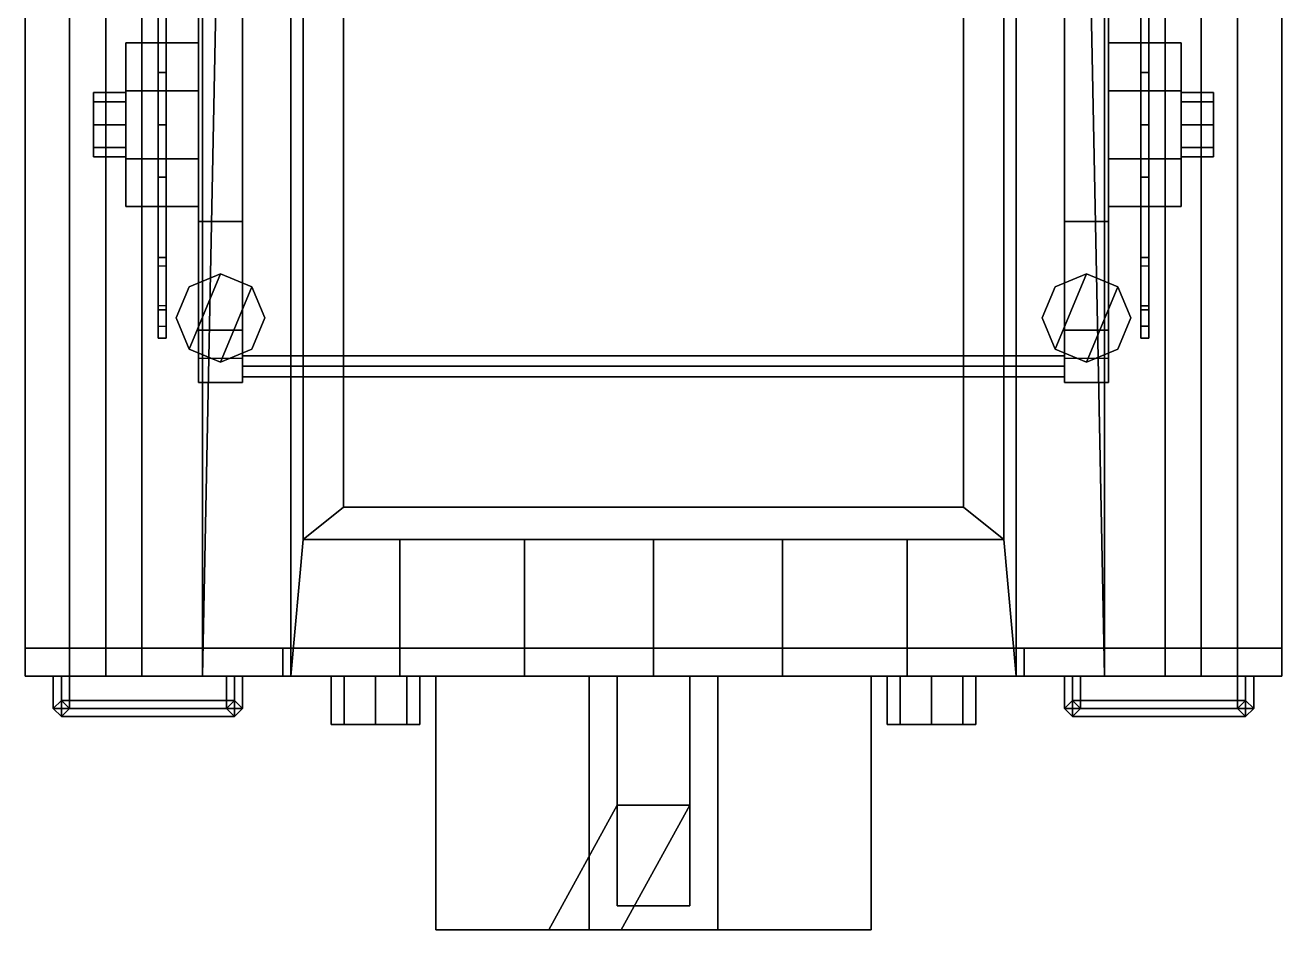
# Model space of a CAD drawing. Extents: x -1.7 to 1.7, y -8.6 to 8.6.
# Drawn here: x -1.56 to 1.56, y -8.55 to -6.302 of the extents above; entities that cross this region are included whole.
import ezdxf

# ---------------------------------------------------------------- set-up
doc = ezdxf.new("R2010")
doc.units = 0
doc.layers.get('0').update_dxf_attribs({"linetype": 'CONTINUOUS'})
doc.layers.add('BOGIE', color=5, linetype='CONTINUOUS')
doc.layers.add('ROOF', color=1, linetype='CONTINUOUS')

msp = doc.modelspace()

# ---------------------------------------------------------------- linework, layer by layer
for points in [[(-1.56, 6.19, 1.78), (-1.56, -7.92, 1.54), (-1.56, -7.92, 3.96), (-1.56, 6.75, 3.96)], [(1.56, -7.92, 1.54), (1.56, 6.19, 1.78), (1.56, 6.75, 3.96), (1.56, -7.92, 3.96)], [(-1.56, 6.39, 1.54), (-1.56, -7.92, 1.54), (-1.56, -7.92, 1.54), (-1.56, 6.19, 1.78)], [(1.56, -7.92, 1.54), (1.56, 6.39, 1.54), (1.56, 6.19, 1.78), (1.56, -7.92, 1.54)], [(-0.92, -7.85, 1.27), (-0.92, -7.92, 1.27), (-1.56, -7.92, 1.54), (-1.56, -7.85, 1.54)], [(1.56, -7.85, 1.54), (0.92, -7.85, 1.27), (-0.92, -7.85, 1.27), (-1.56, -7.85, 1.54)], [(-0.92, -7.92, 0.97), (-0.92, -7.92, 1.27), (-0.92, -7.85, 1.27), (-0.92, -7.85, 0.97)], [(-0.92, -7.85, 0.97), (-0.92, -7.85, 1.27), (0.92, -7.85, 1.27), (0.92, -7.85, 0.97)], [(0.92, -7.85, 0.97), (0.92, -7.92, 0.97), (-0.92, -7.92, 0.97), (-0.92, -7.85, 0.97)], [(1.56, -7.92, 1.54), (0.92, -7.92, 1.27), (0.92, -7.85, 1.27), (1.56, -7.85, 1.54)], [(0.92, -7.85, 1.27), (0.92, -7.92, 1.27), (0.92, -7.92, 0.97), (0.92, -7.85, 0.97)], [(-1.56, -7.92, 1.54), (-0.92, -7.92, 1.27), (0.92, -7.92, 1.27), (1.56, -7.92, 1.54)], [(-1.56, -7.92, 1.54), (-0.54, -7.92, 1.86), (-0.54, -7.92, 3.9), (-1.56, -7.92, 3.96)], [(1.56, -7.92, 1.54), (0.16, -7.92, 1.69), (-0.16, -7.92, 1.69), (-1.56, -7.92, 1.54)], [(-1.56, -7.92, 1.54), (-0.16, -7.92, 1.69), (-0.54, -7.92, 1.86), (-1.56, -7.92, 1.54)], [(-1.49, -7.92, 2.27), (-1.47, -7.92, 2.25), (-1.47, -7.98, 2.25), (-1.49, -8, 2.27)], [(-1.47, -7.92, 2.29), (-1.49, -7.92, 2.27), (-1.49, -8, 2.27), (-1.47, -8.02, 2.29)], [(-1.47, -7.92, 2.72), (-1.49, -7.92, 2.7), (-1.49, -8, 2.7), (-1.47, -8.02, 2.72)], [(-1.49, -7.92, 2.7), (-1.47, -7.92, 2.68), (-1.47, -7.98, 2.68), (-1.49, -8, 2.7)], [(-1.45, -7.92, 2.27), (-1.47, -7.92, 2.29), (-1.47, -8.02, 2.29), (-1.45, -8, 2.27)], [(-1.47, -7.92, 2.25), (-1.45, -7.92, 2.27), (-1.45, -8, 2.27), (-1.47, -7.98, 2.25)], [(-1.47, -7.92, 2.68), (-1.45, -7.92, 2.7), (-1.45, -8, 2.7), (-1.47, -7.98, 2.68)], [(-1.45, -7.92, 2.7), (-1.47, -7.92, 2.72), (-1.47, -8.02, 2.72), (-1.45, -8, 2.7)], [(-1.06, -7.92, 2.27), (-1.04, -7.92, 2.25), (-1.04, -7.98, 2.25), (-1.06, -8, 2.27)], [(-1.04, -7.92, 2.29), (-1.06, -7.92, 2.27), (-1.06, -8, 2.27), (-1.04, -8.02, 2.29)], [(-1.04, -7.92, 2.72), (-1.06, -7.92, 2.7), (-1.06, -8, 2.7), (-1.04, -8.02, 2.72)], [(-1.06, -7.92, 2.7), (-1.04, -7.92, 2.68), (-1.04, -7.98, 2.68), (-1.06, -8, 2.7)], [(-1.02, -7.92, 2.27), (-1.04, -7.92, 2.29), (-1.04, -8.02, 2.29), (-1.02, -8, 2.27)], [(-1.04, -7.92, 2.25), (-1.02, -7.92, 2.27), (-1.02, -8, 2.27), (-1.04, -7.98, 2.25)], [(-1.04, -7.92, 2.68), (-1.02, -7.92, 2.7), (-1.02, -8, 2.7), (-1.04, -7.98, 2.68)], [(-1.02, -7.92, 2.7), (-1.04, -7.92, 2.72), (-1.04, -8.02, 2.72), (-1.02, -8, 2.7)], [(0.92, -7.92, 0.97), (0.92, -7.92, 1.27), (-0.92, -7.92, 1.27), (-0.92, -7.92, 0.97)], [(-0.7678, -7.92, 1.6778), (-0.8, -7.92, 1.6), (-0.8, -8.04, 1.6), (-0.7678, -8.04, 1.6778)], [(-0.8, -7.92, 1.6), (-0.7678, -7.92, 1.5222), (-0.7678, -8.04, 1.5222), (-0.8, -8.04, 1.6)], [(-0.69, -7.92, 1.71), (-0.7678, -7.92, 1.6778), (-0.7678, -8.04, 1.6778), (-0.69, -8.04, 1.71)], [(-0.7678, -7.92, 1.5222), (-0.69, -7.92, 1.49), (-0.69, -8.04, 1.49), (-0.7678, -8.04, 1.5222)], [(-0.6122, -7.92, 1.6778), (-0.69, -7.92, 1.71), (-0.69, -8.04, 1.71), (-0.6122, -8.04, 1.6778)], [(-0.69, -7.92, 1.49), (-0.6122, -7.92, 1.5222), (-0.6122, -8.04, 1.5222), (-0.69, -8.04, 1.49)], [(-0.58, -7.92, 1.6), (-0.6122, -7.92, 1.6778), (-0.6122, -8.04, 1.6778), (-0.58, -8.04, 1.6)], [(-0.6122, -7.92, 1.5222), (-0.58, -7.92, 1.6), (-0.58, -8.04, 1.6), (-0.6122, -8.04, 1.5222)], [(-0.54, -7.92, 1.86), (-0.54, -8.55, 1.86), (-0.54, -8.55, 3.9), (-0.54, -7.92, 3.9)], [(-0.54, -7.92, 3.9), (-0.54, -8.55, 3.9), (-0.16, -8.55, 4.02), (-0.16, -7.92, 4.02)], [(-0.16, -7.92, 1.69), (-0.16, -8.55, 1.69), (-0.54, -8.55, 1.86), (-0.54, -7.92, 1.86)], [(-0.16, -7.92, 4.02), (-0.16, -8.55, 4.02), (0.16, -8.55, 4.02), (0.16, -7.92, 4.02)], [(0.09, -7.92, 1.05), (0.09, -8.49, 1.05), (-0.09, -8.49, 1.05), (-0.09, -7.92, 1.05)], [(-0.09, -7.92, 1.2), (-0.09, -8.49, 1.2), (0.09, -8.49, 1.2), (0.09, -7.92, 1.2)], [(-0.09, -7.92, 1.05), (-0.09, -8.24, 1.05), (-0.09, -8.24, 1.2), (-0.09, -7.92, 1.2)], [(0.09, -8.49, 1.2), (0.09, -8.49, 1.05), (0.09, -7.92, 1.05), (0.09, -7.92, 1.2)], [(0.16, -8.55, 4.02), (0.54, -8.55, 3.9), (0.54, -7.92, 3.9), (0.16, -7.92, 4.02)], [(0.54, -8.55, 1.86), (0.16, -8.55, 1.69), (0.16, -7.92, 1.69), (0.54, -7.92, 1.86)], [(0.54, -7.92, 1.86), (0.16, -7.92, 1.69), (1.56, -7.92, 1.54)], [(0.54, -8.55, 3.9), (0.54, -8.55, 1.86), (0.54, -7.92, 1.86), (0.54, -7.92, 3.9)], [(0.54, -7.92, 3.9), (0.54, -7.92, 1.86), (1.56, -7.92, 1.54), (1.56, -7.92, 3.96)], [(0.6122, -7.92, 1.6778), (0.58, -7.92, 1.6), (0.58, -8.04, 1.6), (0.6122, -8.04, 1.6778)], [(0.58, -7.92, 1.6), (0.6122, -7.92, 1.5222), (0.6122, -8.04, 1.5222), (0.58, -8.04, 1.6)], [(0.69, -7.92, 1.71), (0.6122, -7.92, 1.6778), (0.6122, -8.04, 1.6778), (0.69, -8.04, 1.71)], [(0.6122, -7.92, 1.5222), (0.69, -7.92, 1.49), (0.69, -8.04, 1.49), (0.6122, -8.04, 1.5222)], [(0.7678, -7.92, 1.6778), (0.69, -7.92, 1.71), (0.69, -8.04, 1.71), (0.7678, -8.04, 1.6778)], [(0.69, -7.92, 1.49), (0.7678, -7.92, 1.5222), (0.7678, -8.04, 1.5222), (0.69, -8.04, 1.49)], [(0.8, -7.92, 1.6), (0.7678, -7.92, 1.6778), (0.7678, -8.04, 1.6778), (0.8, -8.04, 1.6)], [(0.7678, -7.92, 1.5222), (0.8, -7.92, 1.6), (0.8, -8.04, 1.6), (0.7678, -8.04, 1.5222)], [(1.04, -7.92, 2.29), (1.02, -7.92, 2.27), (1.02, -8, 2.27), (1.04, -8.02, 2.29)], [(1.02, -7.92, 2.27), (1.04, -7.92, 2.25), (1.04, -7.98, 2.25), (1.02, -8, 2.27)], [(1.02, -7.92, 2.7), (1.04, -7.92, 2.68), (1.04, -7.98, 2.68), (1.02, -8, 2.7)], [(1.04, -7.92, 2.72), (1.02, -7.92, 2.7), (1.02, -8, 2.7), (1.04, -8.02, 2.72)], [(1.04, -7.92, 3.15), (1.02, -7.92, 3.13), (1.02, -8, 3.13), (1.04, -8.02, 3.15)], [(1.02, -7.92, 3.13), (1.04, -7.92, 3.11), (1.04, -7.98, 3.11), (1.02, -8, 3.13)], [(1.04, -7.92, 3.54), (1.02, -7.92, 3.52), (1.02, -8, 3.52), (1.04, -8.02, 3.54)], [(1.02, -7.92, 3.52), (1.04, -7.92, 3.5), (1.04, -7.98, 3.5), (1.02, -8, 3.52)], [(1.02, -7.92, 3.9), (1.04, -7.92, 3.88), (1.04, -7.98, 3.88), (1.02, -8, 3.9)], [(1.04, -7.92, 3.92), (1.02, -7.92, 3.9), (1.02, -8, 3.9), (1.04, -8.02, 3.92)], [(1.04, -7.92, 2.25), (1.06, -7.92, 2.27), (1.06, -8, 2.27), (1.04, -7.98, 2.25)], [(1.06, -7.92, 2.27), (1.04, -7.92, 2.29), (1.04, -8.02, 2.29), (1.06, -8, 2.27)], [(1.06, -7.92, 2.7), (1.04, -7.92, 2.72), (1.04, -8.02, 2.72), (1.06, -8, 2.7)], [(1.04, -7.92, 2.68), (1.06, -7.92, 2.7), (1.06, -8, 2.7), (1.04, -7.98, 2.68)], [(1.04, -7.92, 3.11), (1.06, -7.92, 3.13), (1.06, -8, 3.13), (1.04, -7.98, 3.11)], [(1.06, -7.92, 3.13), (1.04, -7.92, 3.15), (1.04, -8.02, 3.15), (1.06, -8, 3.13)], [(1.06, -7.92, 3.52), (1.04, -7.92, 3.54), (1.04, -8.02, 3.54), (1.06, -8, 3.52)], [(1.04, -7.92, 3.5), (1.06, -7.92, 3.52), (1.06, -8, 3.52), (1.04, -7.98, 3.5)], [(1.04, -7.92, 3.88), (1.06, -7.92, 3.9), (1.06, -8, 3.9), (1.04, -7.98, 3.88)], [(1.06, -7.92, 3.9), (1.04, -7.92, 3.92), (1.04, -8.02, 3.92), (1.06, -8, 3.9)], [(1.47, -7.92, 2.29), (1.45, -7.92, 2.27), (1.45, -8, 2.27), (1.47, -8.02, 2.29)], [(1.45, -7.92, 2.27), (1.47, -7.92, 2.25), (1.47, -7.98, 2.25), (1.45, -8, 2.27)], [(1.45, -7.92, 2.7), (1.47, -7.92, 2.68), (1.47, -7.98, 2.68), (1.45, -8, 2.7)], [(1.47, -7.92, 2.72), (1.45, -7.92, 2.7), (1.45, -8, 2.7), (1.47, -8.02, 2.72)], [(1.47, -7.92, 3.15), (1.45, -7.92, 3.13), (1.45, -8, 3.13), (1.47, -8.02, 3.15)], [(1.45, -7.92, 3.13), (1.47, -7.92, 3.11), (1.47, -7.98, 3.11), (1.45, -8, 3.13)], [(1.47, -7.92, 3.54), (1.45, -7.92, 3.52), (1.45, -8, 3.52), (1.47, -8.02, 3.54)], [(1.45, -7.92, 3.52), (1.47, -7.92, 3.5), (1.47, -7.98, 3.5), (1.45, -8, 3.52)], [(1.45, -7.92, 3.9), (1.47, -7.92, 3.88), (1.47, -7.98, 3.88), (1.45, -8, 3.9)], [(1.47, -7.92, 3.92), (1.45, -7.92, 3.9), (1.45, -8, 3.9), (1.47, -8.02, 3.92)], [(1.47, -7.92, 2.25), (1.49, -7.92, 2.27), (1.49, -8, 2.27), (1.47, -7.98, 2.25)], [(1.49, -7.92, 2.27), (1.47, -7.92, 2.29), (1.47, -8.02, 2.29), (1.49, -8, 2.27)], [(1.49, -7.92, 2.7), (1.47, -7.92, 2.72), (1.47, -8.02, 2.72), (1.49, -8, 2.7)], [(1.47, -7.92, 2.68), (1.49, -7.92, 2.7), (1.49, -8, 2.7), (1.47, -7.98, 2.68)], [(1.47, -7.92, 3.11), (1.49, -7.92, 3.13), (1.49, -8, 3.13), (1.47, -7.98, 3.11)], [(1.49, -7.92, 3.13), (1.47, -7.92, 3.15), (1.47, -8.02, 3.15), (1.49, -8, 3.13)], [(1.49, -7.92, 3.52), (1.47, -7.92, 3.54), (1.47, -8.02, 3.54), (1.49, -8, 3.52)], [(1.47, -7.92, 3.5), (1.49, -7.92, 3.52), (1.49, -8, 3.52), (1.47, -7.98, 3.5)], [(1.47, -7.92, 3.88), (1.49, -7.92, 3.9), (1.49, -8, 3.9), (1.47, -7.98, 3.88)], [(1.49, -7.92, 3.9), (1.47, -7.92, 3.92), (1.47, -8.02, 3.92), (1.49, -8, 3.9)], [(-1.49, -8, 2.27), (-1.47, -7.98, 2.25), (-1.47, -7.98, 2.2), (-1.49, -8, 2.18)], [(-1.04, -7.98, 2.2), (-1.02, -8, 2.18), (-1.49, -8, 2.18), (-1.47, -7.98, 2.2)], [(-1.04, -7.98, 2.63), (-1.02, -8, 2.61), (-1.49, -8, 2.61), (-1.47, -7.98, 2.63)], [(-1.49, -8, 2.7), (-1.47, -7.98, 2.68), (-1.47, -7.98, 2.63), (-1.49, -8, 2.61)], [(-1.47, -7.98, 2.25), (-1.45, -8, 2.27), (-1.45, -8, 2.22), (-1.47, -7.98, 2.2)], [(-1.06, -8, 2.22), (-1.04, -7.98, 2.2), (-1.47, -7.98, 2.2), (-1.45, -8, 2.22)], [(-1.06, -8, 2.65), (-1.04, -7.98, 2.63), (-1.47, -7.98, 2.63), (-1.45, -8, 2.65)], [(-1.47, -7.98, 2.68), (-1.45, -8, 2.7), (-1.45, -8, 2.65), (-1.47, -7.98, 2.63)], [(-1.06, -8, 2.27), (-1.04, -7.98, 2.25), (-1.04, -7.98, 2.2), (-1.06, -8, 2.22)], [(-1.06, -8, 2.7), (-1.04, -7.98, 2.68), (-1.04, -7.98, 2.63), (-1.06, -8, 2.65)], [(-1.04, -7.98, 2.25), (-1.02, -8, 2.27), (-1.02, -8, 2.18), (-1.04, -7.98, 2.2)], [(-1.04, -7.98, 2.68), (-1.02, -8, 2.7), (-1.02, -8, 2.61), (-1.04, -7.98, 2.63)], [(1.47, -7.98, 2.2), (1.49, -8, 2.18), (1.02, -8, 2.18), (1.04, -7.98, 2.2)], [(1.02, -8, 2.27), (1.04, -7.98, 2.25), (1.04, -7.98, 2.2), (1.02, -8, 2.18)], [(1.02, -8, 2.7), (1.04, -7.98, 2.68), (1.04, -7.98, 2.63), (1.02, -8, 2.61)], [(1.47, -7.98, 2.63), (1.49, -8, 2.61), (1.02, -8, 2.61), (1.04, -7.98, 2.63)], [(1.47, -7.98, 3.06), (1.49, -8, 3.04), (1.02, -8, 3.04), (1.04, -7.98, 3.06)], [(1.02, -8, 3.13), (1.04, -7.98, 3.11), (1.04, -7.98, 3.06), (1.02, -8, 3.04)], [(1.02, -8, 3.52), (1.04, -7.98, 3.5), (1.04, -7.98, 3.45), (1.02, -8, 3.43)], [(1.47, -7.98, 3.45), (1.49, -8, 3.43), (1.02, -8, 3.43), (1.04, -7.98, 3.45)], [(1.02, -8, 3.9), (1.04, -7.98, 3.88), (1.04, -7.98, 3.83), (1.02, -8, 3.81)], [(1.47, -7.98, 3.83), (1.49, -8, 3.81), (1.02, -8, 3.81), (1.04, -7.98, 3.83)], [(1.45, -8, 2.22), (1.47, -7.98, 2.2), (1.04, -7.98, 2.2), (1.06, -8, 2.22)], [(1.04, -7.98, 2.25), (1.06, -8, 2.27), (1.06, -8, 2.22), (1.04, -7.98, 2.2)], [(1.04, -7.98, 2.68), (1.06, -8, 2.7), (1.06, -8, 2.65), (1.04, -7.98, 2.63)], [(1.45, -8, 2.65), (1.47, -7.98, 2.63), (1.04, -7.98, 2.63), (1.06, -8, 2.65)], [(1.45, -8, 3.08), (1.47, -7.98, 3.06), (1.04, -7.98, 3.06), (1.06, -8, 3.08)], [(1.04, -7.98, 3.11), (1.06, -8, 3.13), (1.06, -8, 3.08), (1.04, -7.98, 3.06)], [(1.04, -7.98, 3.5), (1.06, -8, 3.52), (1.06, -8, 3.47), (1.04, -7.98, 3.45)], [(1.45, -8, 3.47), (1.47, -7.98, 3.45), (1.04, -7.98, 3.45), (1.06, -8, 3.47)], [(1.04, -7.98, 3.88), (1.06, -8, 3.9), (1.06, -8, 3.85), (1.04, -7.98, 3.83)], [(1.45, -8, 3.85), (1.47, -7.98, 3.83), (1.04, -7.98, 3.83), (1.06, -8, 3.85)], [(1.45, -8, 2.27), (1.47, -7.98, 2.25), (1.47, -7.98, 2.2), (1.45, -8, 2.22)], [(1.45, -8, 2.7), (1.47, -7.98, 2.68), (1.47, -7.98, 2.63), (1.45, -8, 2.65)], [(1.45, -8, 3.13), (1.47, -7.98, 3.11), (1.47, -7.98, 3.06), (1.45, -8, 3.08)], [(1.45, -8, 3.52), (1.47, -7.98, 3.5), (1.47, -7.98, 3.45), (1.45, -8, 3.47)], [(1.45, -8, 3.9), (1.47, -7.98, 3.88), (1.47, -7.98, 3.83), (1.45, -8, 3.85)], [(1.47, -7.98, 2.25), (1.49, -8, 2.27), (1.49, -8, 2.18), (1.47, -7.98, 2.2)], [(1.47, -7.98, 2.68), (1.49, -8, 2.7), (1.49, -8, 2.61), (1.47, -7.98, 2.63)], [(1.47, -7.98, 3.11), (1.49, -8, 3.13), (1.49, -8, 3.04), (1.47, -7.98, 3.06)], [(1.47, -7.98, 3.5), (1.49, -8, 3.52), (1.49, -8, 3.43), (1.47, -7.98, 3.45)], [(1.47, -7.98, 3.88), (1.49, -8, 3.9), (1.49, -8, 3.81), (1.47, -7.98, 3.83)], [(-1.47, -8.02, 2.29), (-1.49, -8, 2.27), (-1.49, -8, 2.18), (-1.47, -8.02, 2.2)], [(-1.02, -8, 2.18), (-1.04, -8.02, 2.2), (-1.47, -8.02, 2.2), (-1.49, -8, 2.18)], [(-1.02, -8, 2.61), (-1.04, -8.02, 2.63), (-1.47, -8.02, 2.63), (-1.49, -8, 2.61)], [(-1.47, -8.02, 2.72), (-1.49, -8, 2.7), (-1.49, -8, 2.61), (-1.47, -8.02, 2.63)], [(-1.45, -8, 2.27), (-1.47, -8.02, 2.29), (-1.47, -8.02, 2.2), (-1.45, -8, 2.22)], [(-1.04, -8.02, 2.2), (-1.06, -8, 2.22), (-1.45, -8, 2.22), (-1.47, -8.02, 2.2)], [(-1.04, -8.02, 2.63), (-1.06, -8, 2.65), (-1.45, -8, 2.65), (-1.47, -8.02, 2.63)], [(-1.45, -8, 2.7), (-1.47, -8.02, 2.72), (-1.47, -8.02, 2.63), (-1.45, -8, 2.65)], [(-1.04, -8.02, 2.29), (-1.06, -8, 2.27), (-1.06, -8, 2.22), (-1.04, -8.02, 2.2)], [(-1.04, -8.02, 2.72), (-1.06, -8, 2.7), (-1.06, -8, 2.65), (-1.04, -8.02, 2.63)], [(-1.02, -8, 2.27), (-1.04, -8.02, 2.29), (-1.04, -8.02, 2.2), (-1.02, -8, 2.18)], [(-1.02, -8, 2.7), (-1.04, -8.02, 2.72), (-1.04, -8.02, 2.63), (-1.02, -8, 2.61)], [(1.49, -8, 2.18), (1.47, -8.02, 2.2), (1.04, -8.02, 2.2), (1.02, -8, 2.18)], [(1.04, -8.02, 2.29), (1.02, -8, 2.27), (1.02, -8, 2.18), (1.04, -8.02, 2.2)], [(1.04, -8.02, 2.72), (1.02, -8, 2.7), (1.02, -8, 2.61), (1.04, -8.02, 2.63)], [(1.49, -8, 2.61), (1.47, -8.02, 2.63), (1.04, -8.02, 2.63), (1.02, -8, 2.61)], [(1.49, -8, 3.04), (1.47, -8.02, 3.06), (1.04, -8.02, 3.06), (1.02, -8, 3.04)], [(1.04, -8.02, 3.15), (1.02, -8, 3.13), (1.02, -8, 3.04), (1.04, -8.02, 3.06)], [(1.04, -8.02, 3.54), (1.02, -8, 3.52), (1.02, -8, 3.43), (1.04, -8.02, 3.45)], [(1.49, -8, 3.43), (1.47, -8.02, 3.45), (1.04, -8.02, 3.45), (1.02, -8, 3.43)], [(1.04, -8.02, 3.92), (1.02, -8, 3.9), (1.02, -8, 3.81), (1.04, -8.02, 3.83)], [(1.49, -8, 3.81), (1.47, -8.02, 3.83), (1.04, -8.02, 3.83), (1.02, -8, 3.81)], [(1.47, -8.02, 2.2), (1.45, -8, 2.22), (1.06, -8, 2.22), (1.04, -8.02, 2.2)], [(1.06, -8, 2.27), (1.04, -8.02, 2.29), (1.04, -8.02, 2.2), (1.06, -8, 2.22)], [(1.06, -8, 2.7), (1.04, -8.02, 2.72), (1.04, -8.02, 2.63), (1.06, -8, 2.65)], [(1.47, -8.02, 2.63), (1.45, -8, 2.65), (1.06, -8, 2.65), (1.04, -8.02, 2.63)], [(1.47, -8.02, 3.06), (1.45, -8, 3.08), (1.06, -8, 3.08), (1.04, -8.02, 3.06)], [(1.06, -8, 3.13), (1.04, -8.02, 3.15), (1.04, -8.02, 3.06), (1.06, -8, 3.08)], [(1.06, -8, 3.52), (1.04, -8.02, 3.54), (1.04, -8.02, 3.45), (1.06, -8, 3.47)], [(1.47, -8.02, 3.45), (1.45, -8, 3.47), (1.06, -8, 3.47), (1.04, -8.02, 3.45)], [(1.06, -8, 3.9), (1.04, -8.02, 3.92), (1.04, -8.02, 3.83), (1.06, -8, 3.85)], [(1.47, -8.02, 3.83), (1.45, -8, 3.85), (1.06, -8, 3.85), (1.04, -8.02, 3.83)], [(1.47, -8.02, 2.29), (1.45, -8, 2.27), (1.45, -8, 2.22), (1.47, -8.02, 2.2)], [(1.47, -8.02, 2.72), (1.45, -8, 2.7), (1.45, -8, 2.65), (1.47, -8.02, 2.63)], [(1.47, -8.02, 3.15), (1.45, -8, 3.13), (1.45, -8, 3.08), (1.47, -8.02, 3.06)], [(1.47, -8.02, 3.54), (1.45, -8, 3.52), (1.45, -8, 3.47), (1.47, -8.02, 3.45)], [(1.47, -8.02, 3.92), (1.45, -8, 3.9), (1.45, -8, 3.85), (1.47, -8.02, 3.83)], [(1.49, -8, 2.27), (1.47, -8.02, 2.29), (1.47, -8.02, 2.2), (1.49, -8, 2.18)], [(1.49, -8, 2.7), (1.47, -8.02, 2.72), (1.47, -8.02, 2.63), (1.49, -8, 2.61)], [(1.49, -8, 3.13), (1.47, -8.02, 3.15), (1.47, -8.02, 3.06), (1.49, -8, 3.04)], [(1.49, -8, 3.52), (1.47, -8.02, 3.54), (1.47, -8.02, 3.45), (1.49, -8, 3.43)], [(1.49, -8, 3.9), (1.47, -8.02, 3.92), (1.47, -8.02, 3.83), (1.49, -8, 3.81)], [(-0.69, -8.04, 1.71), (-0.7678, -8.04, 1.6778), (-0.8, -8.04, 1.6), (-0.6122, -8.04, 1.6778)], [(-0.6122, -8.04, 1.6778), (-0.8, -8.04, 1.6), (-0.7678, -8.04, 1.5222), (-0.58, -8.04, 1.6)], [(-0.58, -8.04, 1.6), (-0.7678, -8.04, 1.5222), (-0.69, -8.04, 1.49), (-0.6122, -8.04, 1.5222)], [(0.7678, -8.04, 1.6778), (0.58, -8.04, 1.6), (0.6122, -8.04, 1.5222), (0.8, -8.04, 1.6)], [(0.69, -8.04, 1.71), (0.6122, -8.04, 1.6778), (0.58, -8.04, 1.6), (0.7678, -8.04, 1.6778)], [(0.8, -8.04, 1.6), (0.6122, -8.04, 1.5222), (0.69, -8.04, 1.49), (0.7678, -8.04, 1.5222)], [(-0.09, -8.24, 1), (-0.26, -8.55, 0.88), (-0.26, -8.55, 1.33), (-0.09, -8.24, 1.33)], [(0.09, -8.24, 1), (-0.08, -8.55, 0.88), (-0.26, -8.55, 0.88), (-0.09, -8.24, 1)], [(-0.09, -8.24, 1.33), (-0.26, -8.55, 1.33), (-0.08, -8.55, 1.33), (0.09, -8.24, 1.33)], [(-0.08, -8.55, 1.33), (-0.08, -8.55, 0.88), (0.09, -8.24, 1), (0.09, -8.24, 1.33)], [(-0.05, -8.49, 1.2), (-0.05, -8.49, 1.05), (0.09, -8.49, 1.05), (0.09, -8.49, 1.2)], [(-0.54, -8.55, 3.9), (-0.54, -8.55, 1.86), (0.54, -8.55, 1.86), (0.54, -8.55, 3.9)], [(-0.16, -8.55, 4.02), (-0.54, -8.55, 3.9), (0.54, -8.55, 3.9), (0.16, -8.55, 4.02)], [(-0.54, -8.55, 1.86), (-0.16, -8.55, 1.69), (0.16, -8.55, 1.69), (0.54, -8.55, 1.86)], [(-0.26, -8.55, 1.33), (-0.26, -8.55, 0.88), (-0.08, -8.55, 0.88), (-0.08, -8.55, 1.33)]]:
    msp.add_3dface(points)
at = {"layer": 'BOGIE'}
for points in [[(-1.13, -2.12, 1), (-1.13, -2.12, 0.76), (-1.13, -6.79, 0.76), (-1.13, -6.79, 1)], [(-1.02, -6.79, 1), (-1.02, -2.12, 1), (-1.13, -2.12, 1), (-1.13, -6.79, 1)], [(-1.02, -6.79, 0.76), (-1.02, -2.12, 0.76), (-1.02, -2.12, 1), (-1.02, -6.79, 1)], [(1.02, -2.12, 1), (1.02, -6.79, 1), (1.13, -6.79, 1), (1.13, -2.12, 1)], [(1.02, -2.12, 0.76), (1.02, -6.79, 0.76), (1.02, -6.79, 1), (1.02, -2.12, 1)], [(1.13, -6.79, 1), (1.13, -6.79, 0.76), (1.13, -2.12, 0.76), (1.13, -2.12, 1)], [(-1.23, -6.22, 0.84), (-1.23, -6.42, 0.9), (-1.21, -6.42, 0.9), (-1.21, -6.22, 0.84)], [(-1.23, -6.25, 0.72), (-1.23, -6.4, 0.74), (-1.23, -6.42, 0.9), (-1.23, -6.22, 0.84)], [(-1.21, -6.42, 0.9), (-1.21, -6.4, 0.74), (-1.21, -6.25, 0.72), (-1.21, -6.22, 0.84)], [(1.21, -6.22, 0.84), (1.21, -6.42, 0.9), (1.23, -6.42, 0.9), (1.23, -6.22, 0.84)], [(1.21, -6.25, 0.72), (1.21, -6.4, 0.74), (1.21, -6.42, 0.9), (1.21, -6.22, 0.84)], [(1.23, -6.42, 0.9), (1.23, -6.4, 0.74), (1.23, -6.25, 0.72), (1.23, -6.22, 0.84)], [(-1.31, -6.3467, 0.6042), (-1.31, -6.4658, 0.7233), (-1.13, -6.4658, 0.7233), (-1.13, -6.3467, 0.6042)], [(-1.31, -6.4934, 0.5766), (-1.31, -6.55, 0.6), (-1.31, -6.4658, 0.7233), (-1.31, -6.3467, 0.6042)], [(-1.31, -6.4658, 0.3167), (-1.31, -6.3467, 0.4358), (-1.13, -6.3467, 0.4358), (-1.13, -6.4658, 0.3167)], [(-1.31, -6.4934, 0.4634), (-1.31, -6.47, 0.52), (-1.31, -6.3467, 0.4358), (-1.31, -6.4658, 0.3167)], [(-1.31, -6.3467, 0.4358), (-1.31, -6.3467, 0.6042), (-1.13, -6.3467, 0.6042), (-1.13, -6.3467, 0.4358)], [(-1.31, -6.47, 0.52), (-1.31, -6.4934, 0.5766), (-1.31, -6.3467, 0.6042), (-1.31, -6.3467, 0.4358)], [(1.31, -6.4658, 0.7233), (1.31, -6.3467, 0.6042), (1.13, -6.3467, 0.6042), (1.13, -6.4658, 0.7233)], [(1.31, -6.3467, 0.4358), (1.31, -6.4658, 0.3167), (1.13, -6.4658, 0.3167), (1.13, -6.3467, 0.4358)], [(1.31, -6.3467, 0.6042), (1.31, -6.3467, 0.4358), (1.13, -6.3467, 0.4358), (1.13, -6.3467, 0.6042)], [(1.31, -6.4934, 0.5766), (1.31, -6.47, 0.52), (1.31, -6.3467, 0.6042), (1.31, -6.4658, 0.7233)], [(1.31, -6.4934, 0.4634), (1.31, -6.55, 0.44), (1.31, -6.4658, 0.3167), (1.31, -6.3467, 0.4358)], [(1.31, -6.47, 0.52), (1.31, -6.4934, 0.4634), (1.31, -6.3467, 0.4358), (1.31, -6.3467, 0.6042)], [(-1.23, -6.4, 0.74), (-1.23, -6.55, 0.75), (-1.23, -6.55, 0.91), (-1.23, -6.42, 0.9)], [(-1.23, -6.42, 0.9), (-1.23, -6.55, 0.91), (-1.21, -6.55, 0.91), (-1.21, -6.42, 0.9)], [(-1.21, -6.55, 0.91), (-1.21, -6.55, 0.75), (-1.21, -6.4, 0.74), (-1.21, -6.42, 0.9)], [(1.21, -6.4, 0.74), (1.21, -6.55, 0.75), (1.21, -6.55, 0.91), (1.21, -6.42, 0.9)], [(1.21, -6.42, 0.9), (1.21, -6.55, 0.91), (1.23, -6.55, 0.91), (1.23, -6.42, 0.9)], [(1.23, -6.55, 0.91), (1.23, -6.55, 0.75), (1.23, -6.4, 0.74), (1.23, -6.42, 0.9)], [(-1.39, -6.47, 0.52), (-1.39, -6.4934, 0.5766), (-1.31, -6.4934, 0.5766), (-1.31, -6.47, 0.52)], [(-1.39, -6.4934, 0.4634), (-1.39, -6.47, 0.52), (-1.31, -6.47, 0.52), (-1.31, -6.4934, 0.4634)], [(-1.39, -6.47, 0.52), (-1.39, -6.6066, 0.4634), (-1.39, -6.63, 0.52), (-1.39, -6.4934, 0.5766)], [(-1.39, -6.4934, 0.4634), (-1.39, -6.55, 0.44), (-1.39, -6.6066, 0.4634), (-1.39, -6.47, 0.52)], [(-1.31, -6.55, 0.6), (-1.31, -6.6066, 0.5766), (-1.31, -6.6342, 0.7233), (-1.31, -6.4658, 0.7233)], [(-1.31, -6.55, 0.44), (-1.31, -6.4934, 0.4634), (-1.31, -6.4658, 0.3167), (-1.31, -6.6342, 0.3167)], [(-1.31, -6.6342, 0.3167), (-1.31, -6.4658, 0.3167), (-1.13, -6.4658, 0.3167), (-1.13, -6.6342, 0.3167)], [(-1.31, -6.4658, 0.7233), (-1.31, -6.6342, 0.7233), (-1.13, -6.6342, 0.7233), (-1.13, -6.4658, 0.7233)], [(1.31, -6.4658, 0.3167), (1.31, -6.6342, 0.3167), (1.13, -6.6342, 0.3167), (1.13, -6.4658, 0.3167)], [(1.31, -6.6342, 0.7233), (1.31, -6.4658, 0.7233), (1.13, -6.4658, 0.7233), (1.13, -6.6342, 0.7233)], [(1.31, -6.55, 0.6), (1.31, -6.4934, 0.5766), (1.31, -6.4658, 0.7233), (1.31, -6.6342, 0.7233)], [(1.31, -6.55, 0.44), (1.31, -6.6066, 0.4634), (1.31, -6.6342, 0.3167), (1.31, -6.4658, 0.3167)], [(1.39, -6.47, 0.52), (1.39, -6.4934, 0.4634), (1.31, -6.4934, 0.4634), (1.31, -6.47, 0.52)], [(1.39, -6.4934, 0.5766), (1.39, -6.47, 0.52), (1.31, -6.47, 0.52), (1.31, -6.4934, 0.5766)], [(1.39, -6.63, 0.52), (1.39, -6.4934, 0.4634), (1.39, -6.47, 0.52), (1.39, -6.6066, 0.5766)], [(1.39, -6.6066, 0.5766), (1.39, -6.47, 0.52), (1.39, -6.4934, 0.5766), (1.39, -6.55, 0.6)], [(-1.39, -6.4934, 0.5766), (-1.39, -6.55, 0.6), (-1.31, -6.55, 0.6), (-1.31, -6.4934, 0.5766)], [(-1.39, -6.55, 0.44), (-1.39, -6.4934, 0.4634), (-1.31, -6.4934, 0.4634), (-1.31, -6.55, 0.44)], [(-1.39, -6.4934, 0.5766), (-1.39, -6.63, 0.52), (-1.39, -6.6066, 0.5766), (-1.39, -6.55, 0.6)], [(1.39, -6.4934, 0.4634), (1.39, -6.55, 0.44), (1.31, -6.55, 0.44), (1.31, -6.4934, 0.4634)], [(1.39, -6.55, 0.6), (1.39, -6.4934, 0.5766), (1.31, -6.4934, 0.5766), (1.31, -6.55, 0.6)], [(1.39, -6.6066, 0.4634), (1.39, -6.55, 0.44), (1.39, -6.4934, 0.4634), (1.39, -6.63, 0.52)], [(-1.39, -6.55, 0.6), (-1.39, -6.6066, 0.5766), (-1.31, -6.6066, 0.5766), (-1.31, -6.55, 0.6)], [(-1.39, -6.6066, 0.4634), (-1.39, -6.55, 0.44), (-1.31, -6.55, 0.44), (-1.31, -6.6066, 0.4634)], [(-1.31, -6.6066, 0.4634), (-1.31, -6.55, 0.44), (-1.31, -6.6342, 0.3167), (-1.31, -6.7533, 0.4358)], [(-1.21, -6.68, 0.9), (-1.21, -6.55, 0.91), (-1.23, -6.55, 0.91), (-1.23, -6.68, 0.9)], [(-1.23, -6.55, 0.91), (-1.23, -6.55, 0.75), (-1.23, -6.7, 0.74), (-1.23, -6.68, 0.9)], [(-1.21, -6.7, 0.74), (-1.21, -6.55, 0.75), (-1.21, -6.55, 0.91), (-1.21, -6.68, 0.9)], [(1.21, -6.55, 0.91), (1.21, -6.55, 0.75), (1.21, -6.7, 0.74), (1.21, -6.68, 0.9)], [(1.23, -6.68, 0.9), (1.23, -6.55, 0.91), (1.21, -6.55, 0.91), (1.21, -6.68, 0.9)], [(1.23, -6.7, 0.74), (1.23, -6.55, 0.75), (1.23, -6.55, 0.91), (1.23, -6.68, 0.9)], [(1.31, -6.6066, 0.5766), (1.31, -6.55, 0.6), (1.31, -6.6342, 0.7233), (1.31, -6.7533, 0.6042)], [(1.39, -6.55, 0.44), (1.39, -6.6066, 0.4634), (1.31, -6.6066, 0.4634), (1.31, -6.55, 0.44)], [(1.39, -6.6066, 0.5766), (1.39, -6.55, 0.6), (1.31, -6.55, 0.6), (1.31, -6.6066, 0.5766)], [(-1.39, -6.6066, 0.5766), (-1.39, -6.63, 0.52), (-1.31, -6.63, 0.52), (-1.31, -6.6066, 0.5766)], [(-1.39, -6.63, 0.52), (-1.39, -6.6066, 0.4634), (-1.31, -6.6066, 0.4634), (-1.31, -6.63, 0.52)], [(-1.31, -6.6066, 0.5766), (-1.31, -6.63, 0.52), (-1.31, -6.7533, 0.6042), (-1.31, -6.6342, 0.7233)], [(-1.31, -6.63, 0.52), (-1.31, -6.6066, 0.4634), (-1.31, -6.7533, 0.4358), (-1.31, -6.7533, 0.6042)], [(1.31, -6.6066, 0.4634), (1.31, -6.63, 0.52), (1.31, -6.7533, 0.4358), (1.31, -6.6342, 0.3167)], [(1.31, -6.63, 0.52), (1.31, -6.6066, 0.5766), (1.31, -6.7533, 0.6042), (1.31, -6.7533, 0.4358)], [(1.39, -6.6066, 0.4634), (1.39, -6.63, 0.52), (1.31, -6.63, 0.52), (1.31, -6.6066, 0.4634)], [(1.39, -6.63, 0.52), (1.39, -6.6066, 0.5766), (1.31, -6.6066, 0.5766), (1.31, -6.63, 0.52)], [(-1.31, -6.6342, 0.7233), (-1.31, -6.7533, 0.6042), (-1.13, -6.7533, 0.6042), (-1.13, -6.6342, 0.7233)], [(-1.31, -6.7533, 0.4358), (-1.31, -6.6342, 0.3167), (-1.13, -6.6342, 0.3167), (-1.13, -6.7533, 0.4358)], [(1.31, -6.7533, 0.6042), (1.31, -6.6342, 0.7233), (1.13, -6.6342, 0.7233), (1.13, -6.7533, 0.6042)], [(1.31, -6.6342, 0.3167), (1.31, -6.7533, 0.4358), (1.13, -6.7533, 0.4358), (1.13, -6.6342, 0.3167)], [(-1.21, -6.88, 0.84), (-1.21, -6.68, 0.9), (-1.23, -6.68, 0.9), (-1.23, -6.88, 0.84)], [(-1.23, -6.68, 0.9), (-1.23, -6.7, 0.74), (-1.23, -6.85, 0.72), (-1.23, -6.88, 0.84)], [(-1.21, -6.85, 0.72), (-1.21, -6.7, 0.74), (-1.21, -6.68, 0.9), (-1.21, -6.88, 0.84)], [(1.23, -6.88, 0.84), (1.23, -6.68, 0.9), (1.21, -6.68, 0.9), (1.21, -6.88, 0.84)], [(1.21, -6.68, 0.9), (1.21, -6.7, 0.74), (1.21, -6.85, 0.72), (1.21, -6.88, 0.84)], [(1.23, -6.85, 0.72), (1.23, -6.7, 0.74), (1.23, -6.68, 0.9), (1.23, -6.88, 0.84)], [(-1.31, -6.7533, 0.6042), (-1.31, -6.7533, 0.4358), (-1.13, -6.7533, 0.4358), (-1.13, -6.7533, 0.6042)], [(1.31, -6.7533, 0.4358), (1.31, -6.7533, 0.6042), (1.13, -6.7533, 0.6042), (1.13, -6.7533, 0.4358)], [(-1.13, -6.79, 1), (-1.13, -7.06, 0.52), (-1.13, -7.19, 0.42), (-1.13, -7.19, 0.68)], [(-1.02, -7.19, 0.68), (-1.02, -6.79, 1), (-1.13, -6.79, 1), (-1.13, -7.19, 0.68)], [(-1.13, -6.79, 1), (-1.13, -6.79, 0.76), (-1.13, -7.06, 0.52)], [(-1.02, -7.19, 0.42), (-1.02, -7.06, 0.52), (-1.02, -6.79, 1), (-1.02, -7.19, 0.68)], [(-1.02, -7.06, 0.52), (-1.02, -6.79, 0.76), (-1.02, -6.79, 1), (-1.02, -7.06, 0.52)], [(1.02, -6.79, 1), (1.02, -6.79, 0.76), (1.02, -7.06, 0.52)], [(1.02, -6.79, 1), (1.02, -7.06, 0.52), (1.02, -7.19, 0.42), (1.02, -7.19, 0.68)], [(1.13, -7.19, 0.68), (1.13, -6.79, 1), (1.02, -6.79, 1), (1.02, -7.19, 0.68)], [(1.13, -7.06, 0.52), (1.13, -6.79, 0.76), (1.13, -6.79, 1), (1.13, -7.06, 0.52)], [(1.13, -7.19, 0.42), (1.13, -7.06, 0.52), (1.13, -6.79, 1), (1.13, -7.19, 0.68)], [(-1.23, -6.88, 0.84), (-1.23, -6.85, 0.72), (-1.23, -6.9, 0.69), (-1.23, -7.01, 0.75)], [(-1.21, -6.9, 0.69), (-1.21, -6.85, 0.72), (-1.21, -6.88, 0.84), (-1.21, -7.01, 0.75)], [(1.21, -6.88, 0.84), (1.21, -6.85, 0.72), (1.21, -6.9, 0.69), (1.21, -7.01, 0.75)], [(1.23, -6.9, 0.69), (1.23, -6.85, 0.72), (1.23, -6.88, 0.84), (1.23, -7.01, 0.75)], [(-1.21, -7.01, 0.75), (-1.21, -6.88, 0.84), (-1.23, -6.88, 0.84), (-1.23, -7.01, 0.75)], [(1.23, -7.01, 0.75), (1.23, -6.88, 0.84), (1.21, -6.88, 0.84), (1.21, -7.01, 0.75)], [(-1.23, -6.9, 0.69), (-1.23, -7, 0.58), (-1.23, -7.05, 0.58), (-1.23, -7.08, 0.62)], [(-1.21, -6.9, 0.69), (-1.21, -7, 0.58), (-1.23, -7, 0.58), (-1.23, -6.9, 0.69)], [(-1.23, -7.01, 0.75), (-1.23, -6.9, 0.69), (-1.23, -7.08, 0.62), (-1.23, -7.08, 0.66)], [(-1.21, -7.05, 0.58), (-1.21, -7, 0.58), (-1.21, -6.9, 0.69), (-1.21, -7.08, 0.62)], [(-1.21, -7.08, 0.62), (-1.21, -6.9, 0.69), (-1.21, -7.01, 0.75), (-1.21, -7.08, 0.66)], [(-1.1528, -7.1078, 0.56), (-1.075, -6.92, 0.56), (-1.1528, -6.9522, 0.56), (-1.185, -7.03, 0.56)], [(-1.075, -6.92, 0.21), (-1.1528, -6.9522, 0.21), (-1.1528, -6.9522, 0.56), (-1.075, -6.92, 0.56)], [(-1.075, -7.14, 0.56), (-0.9972, -6.9522, 0.56), (-1.075, -6.92, 0.56), (-1.1528, -7.1078, 0.56)], [(-0.9972, -6.9522, 0.21), (-1.075, -6.92, 0.21), (-1.075, -6.92, 0.56), (-0.9972, -6.9522, 0.56)], [(0.9972, -6.9522, 0.56), (0.965, -7.03, 0.56), (0.9972, -7.1078, 0.56), (1.075, -6.92, 0.56)], [(1.075, -6.92, 0.21), (0.9972, -6.9522, 0.21), (0.9972, -6.9522, 0.56), (1.075, -6.92, 0.56)], [(1.075, -6.92, 0.56), (0.9972, -7.1078, 0.56), (1.075, -7.14, 0.56), (1.1528, -6.9522, 0.56)], [(1.1528, -6.9522, 0.21), (1.075, -6.92, 0.21), (1.075, -6.92, 0.56), (1.1528, -6.9522, 0.56)], [(1.23, -6.9, 0.69), (1.23, -7, 0.58), (1.21, -7, 0.58), (1.21, -6.9, 0.69)], [(1.21, -6.9, 0.69), (1.21, -7, 0.58), (1.21, -7.05, 0.58), (1.21, -7.08, 0.62)], [(1.21, -7.01, 0.75), (1.21, -6.9, 0.69), (1.21, -7.08, 0.62), (1.21, -7.08, 0.66)], [(1.23, -7.05, 0.58), (1.23, -7, 0.58), (1.23, -6.9, 0.69), (1.23, -7.08, 0.62)], [(1.23, -7.08, 0.62), (1.23, -6.9, 0.69), (1.23, -7.01, 0.75), (1.23, -7.08, 0.66)], [(-1.1528, -6.9522, 0.21), (-1.185, -7.03, 0.21), (-1.185, -7.03, 0.56), (-1.1528, -6.9522, 0.56)], [(-0.9972, -7.1078, 0.56), (-0.965, -7.03, 0.56), (-0.9972, -6.9522, 0.56), (-1.075, -7.14, 0.56)], [(-0.965, -7.03, 0.21), (-0.9972, -6.9522, 0.21), (-0.9972, -6.9522, 0.56), (-0.965, -7.03, 0.56)], [(0.9972, -6.9522, 0.21), (0.965, -7.03, 0.21), (0.965, -7.03, 0.56), (0.9972, -6.9522, 0.56)], [(1.1528, -6.9522, 0.56), (1.075, -7.14, 0.56), (1.1528, -7.1078, 0.56), (1.185, -7.03, 0.56)], [(1.185, -7.03, 0.21), (1.1528, -6.9522, 0.21), (1.1528, -6.9522, 0.56), (1.185, -7.03, 0.56)], [(-1.21, -7.08, 0.66), (-1.21, -7.01, 0.75), (-1.23, -7.01, 0.75), (-1.23, -7.08, 0.66)], [(1.21, -7.05, 0.58), (1.21, -7, 0.58), (1.23, -7, 0.58), (1.23, -7.05, 0.58)], [(1.23, -7.08, 0.66), (1.23, -7.01, 0.75), (1.21, -7.01, 0.75), (1.21, -7.08, 0.66)], [(-1.23, -7.08, 0.62), (-1.23, -7.05, 0.58), (-1.21, -7.05, 0.58), (-1.21, -7.08, 0.62)], [(-1.185, -7.03, 0.21), (-1.1528, -7.1078, 0.21), (-1.1528, -7.1078, 0.56), (-1.185, -7.03, 0.56)], [(-0.9972, -7.1078, 0.21), (-0.965, -7.03, 0.21), (-0.965, -7.03, 0.56), (-0.9972, -7.1078, 0.56)], [(0.965, -7.03, 0.21), (0.9972, -7.1078, 0.21), (0.9972, -7.1078, 0.56), (0.965, -7.03, 0.56)], [(1.1528, -7.1078, 0.21), (1.185, -7.03, 0.21), (1.185, -7.03, 0.56), (1.1528, -7.1078, 0.56)], [(1.21, -7.08, 0.62), (1.21, -7.05, 0.58), (1.23, -7.05, 0.58), (1.23, -7.08, 0.62)], [(-1.23, -7.08, 0.66), (-1.23, -7.08, 0.62), (-1.21, -7.08, 0.62), (-1.21, -7.08, 0.66)], [(-1.02, -7.06, 0.52), (-1.02, -7.06, 0.31), (-1.13, -7.06, 0.31), (-1.13, -7.06, 0.52)], [(-1.13, -7.06, 0.52), (-1.13, -7.06, 0.31), (-1.13, -7.13, 0.31), (-1.13, -7.19, 0.42)], [(-1.02, -7.13, 0.31), (-1.02, -7.06, 0.31), (-1.02, -7.06, 0.52), (-1.02, -7.19, 0.42)], [(1.02, -7.06, 0.52), (1.02, -7.06, 0.31), (1.02, -7.13, 0.31), (1.02, -7.19, 0.42)], [(1.13, -7.06, 0.52), (1.13, -7.06, 0.31), (1.02, -7.06, 0.31), (1.02, -7.06, 0.52)], [(1.13, -7.13, 0.31), (1.13, -7.06, 0.31), (1.13, -7.06, 0.52), (1.13, -7.19, 0.42)], [(1.21, -7.08, 0.66), (1.21, -7.08, 0.62), (1.23, -7.08, 0.62), (1.23, -7.08, 0.66)], [(-1.1528, -7.1078, 0.21), (-1.075, -7.14, 0.21), (-1.075, -7.14, 0.56), (-1.1528, -7.1078, 0.56)], [(-1.075, -7.14, 0.21), (-0.9972, -7.1078, 0.21), (-0.9972, -7.1078, 0.56), (-1.075, -7.14, 0.56)], [(0.9972, -7.1078, 0.21), (1.075, -7.14, 0.21), (1.075, -7.14, 0.56), (0.9972, -7.1078, 0.56)], [(1.075, -7.14, 0.21), (1.1528, -7.1078, 0.21), (1.1528, -7.1078, 0.56), (1.075, -7.14, 0.56)], [(-1.13, -7.19, 0.42), (-1.13, -7.13, 0.31), (-1.02, -7.13, 0.31), (-1.02, -7.19, 0.42)], [(1.02, -7.15, 0.66), (1.02, -7.124, 0.645), (-1.02, -7.124, 0.645), (-1.02, -7.15, 0.66)], [(1.02, -7.124, 0.645), (1.02, -7.124, 0.615), (-1.02, -7.124, 0.615), (-1.02, -7.124, 0.645)], [(1.02, -7.124, 0.615), (1.02, -7.15, 0.6), (-1.02, -7.15, 0.6), (-1.02, -7.124, 0.615)], [(1.02, -7.15, 0.58), (1.02, -7.124, 0.565), (-1.02, -7.124, 0.565), (-1.02, -7.15, 0.58)], [(1.02, -7.124, 0.565), (1.02, -7.124, 0.535), (-1.02, -7.124, 0.535), (-1.02, -7.124, 0.565)], [(1.02, -7.124, 0.535), (1.02, -7.15, 0.52), (-1.02, -7.15, 0.52), (-1.02, -7.124, 0.535)], [(1.02, -7.19, 0.42), (1.02, -7.13, 0.31), (1.13, -7.13, 0.31), (1.13, -7.19, 0.42)], [(1.02, -7.15, 0.6), (1.02, -7.176, 0.615), (-1.02, -7.176, 0.615), (-1.02, -7.15, 0.6)], [(1.02, -7.176, 0.645), (1.02, -7.15, 0.66), (-1.02, -7.15, 0.66), (-1.02, -7.176, 0.645)], [(1.02, -7.15, 0.52), (1.02, -7.176, 0.535), (-1.02, -7.176, 0.535), (-1.02, -7.15, 0.52)], [(1.02, -7.176, 0.565), (1.02, -7.15, 0.58), (-1.02, -7.15, 0.58), (-1.02, -7.176, 0.565)], [(1.02, -7.176, 0.615), (1.02, -7.176, 0.645), (-1.02, -7.176, 0.645), (-1.02, -7.176, 0.615)], [(1.02, -7.176, 0.535), (1.02, -7.176, 0.565), (-1.02, -7.176, 0.565), (-1.02, -7.176, 0.535)], [(-1.13, -7.19, 0.68), (-1.13, -7.19, 0.42), (-1.02, -7.19, 0.42), (-1.02, -7.19, 0.68)], [(1.02, -7.19, 0.68), (1.02, -7.19, 0.42), (1.13, -7.19, 0.42), (1.13, -7.19, 0.68)]]:
    msp.add_3dface(points, dxfattribs=at)
at = {"layer": 'ROOF'}
for points in [[(-1.56, 6.75, 3.96), (-1.56, -7.92, 3.96), (-1.45, -7.92, 4.2), (-1.45, 6.75, 4.2)], [(-1.45, 6.75, 4.2), (-1.45, -7.92, 4.2), (-1.36, -7.92, 4.3), (-1.36, 6.75, 4.3)], [(-1.36, 6.75, 4.3), (-1.36, -7.92, 4.3), (-1.27, -7.92, 4.35), (-1.27, 6.75, 4.35)], [(-1.27, 6.75, 4.35), (-1.27, -7.92, 4.35), (-1.12, -7.92, 4.4), (-1.12, 6.75, 4.4)], [(-1.12, 6.75, 4.4), (-1.12, -7.92, 4.4), (-0.92, 2.11, 4.4545), (-0.92, 3.78, 4.4545)], [(1.12, -7.92, 4.4), (1.12, 6.75, 4.4), (0.92, 3.78, 4.4545), (0.92, 2.11, 4.4545)], [(1.27, -7.92, 4.35), (1.27, 6.75, 4.35), (1.12, 6.75, 4.4), (1.12, -7.92, 4.4)], [(1.36, -7.92, 4.3), (1.36, 6.75, 4.3), (1.27, 6.75, 4.35), (1.27, -7.92, 4.35)], [(1.45, -7.92, 4.2), (1.45, 6.75, 4.2), (1.36, 6.75, 4.3), (1.36, -7.92, 4.3)], [(1.56, -7.92, 3.96), (1.56, 6.75, 3.96), (1.45, 6.75, 4.2), (1.45, -7.92, 4.2)], [(-0.92, 2.11, 4.4545), (-1.12, -7.92, 4.4), (-0.9, -7.92, 4.46), (-0.9, 2.11, 4.46)], [(-0.9, 2.11, 4.46), (-0.9, -7.92, 4.46), (-0.87, -7.58, 4.4667), (-0.87, -5.82, 4.4667)], [(0.9, -7.92, 4.46), (0.9, 2.11, 4.46), (0.87, -5.82, 4.4667), (0.87, -7.58, 4.4667)], [(1.12, -7.92, 4.4), (0.92, 2.11, 4.4545), (0.9, 2.11, 4.46), (0.9, -7.92, 4.46)], [(-0.87, -5.82, 4.4667), (-0.87, -7.58, 4.4667), (-0.87, -7.58, 4.72), (-0.87, -5.82, 4.72)], [(-0.87, -5.82, 4.72), (-0.87, -7.58, 4.72), (-0.77, -7.5, 4.8), (-0.77, -5.89, 4.8)], [(0.77, -7.5, 4.8), (0.87, -7.58, 4.72), (0.87, -5.82, 4.72), (0.77, -5.89, 4.8)], [(0.87, -7.58, 4.72), (0.87, -7.58, 4.4667), (0.87, -5.82, 4.4667), (0.87, -5.82, 4.72)], [(-0.77, -5.89, 4.8), (-0.77, -7.5, 4.8), (0.77, -7.5, 4.8), (0.77, -5.89, 4.8)], [(-0.77, -7.5, 4.8), (-0.87, -7.58, 4.72), (0.87, -7.58, 4.72), (0.77, -7.5, 4.8)], [(-0.87, -7.58, 4.4667), (-0.9, -7.92, 4.46), (-0.63, -7.92, 4.52), (-0.63, -7.58, 4.52)], [(-0.87, -7.58, 4.4667), (-0.63, -7.58, 4.52), (-0.63, -7.58, 4.52), (-0.87, -7.58, 4.72)], [(-0.63, -7.58, 4.52), (-0.32, -7.58, 4.55), (-0.32, -7.58, 4.55), (-0.87, -7.58, 4.72)], [(-0.32, -7.58, 4.55), (0, -7.58, 4.56), (0, -7.58, 4.56), (-0.87, -7.58, 4.72)], [(-0.87, -7.58, 4.72), (0, -7.58, 4.56), (0, -7.58, 4.56), (0.87, -7.58, 4.72)], [(-0.63, -7.58, 4.52), (-0.63, -7.92, 4.52), (-0.32, -7.92, 4.55), (-0.32, -7.58, 4.55)], [(-0.32, -7.58, 4.55), (-0.32, -7.92, 4.55), (0, -7.92, 4.56), (0, -7.58, 4.56)], [(0, -7.58, 4.56), (0, -7.92, 4.56), (0.32, -7.92, 4.55), (0.32, -7.58, 4.55)], [(0, -7.58, 4.56), (0.32, -7.58, 4.55), (0.32, -7.58, 4.55), (0.87, -7.58, 4.72)], [(0.63, -7.92, 4.52), (0.63, -7.58, 4.52), (0.32, -7.58, 4.55), (0.32, -7.92, 4.55)], [(0.32, -7.58, 4.55), (0.63, -7.58, 4.52), (0.63, -7.58, 4.52), (0.87, -7.58, 4.72)], [(0.9, -7.92, 4.46), (0.87, -7.58, 4.4667), (0.63, -7.58, 4.52), (0.63, -7.92, 4.52)], [(0.63, -7.58, 4.52), (0.87, -7.58, 4.4667), (0.87, -7.58, 4.4667), (0.87, -7.58, 4.72)], [(-1.56, -7.92, 3.96), (-0.54, -7.92, 3.9), (-0.16, -7.92, 4.02), (-1.45, -7.92, 4.2)], [(-1.45, -7.92, 4.2), (1.45, -7.92, 4.2), (1.36, -7.92, 4.3), (-1.36, -7.92, 4.3)], [(-1.45, -7.92, 4.2), (-0.16, -7.92, 4.02), (0.16, -7.92, 4.02), (1.45, -7.92, 4.2)], [(-1.36, -7.92, 4.3), (1.36, -7.92, 4.3), (1.27, -7.92, 4.35), (-1.27, -7.92, 4.35)], [(-1.27, -7.92, 4.35), (1.27, -7.92, 4.35), (1.12, -7.92, 4.4), (-1.12, -7.92, 4.4)], [(-1.12, -7.92, 4.4), (1.12, -7.92, 4.4), (0.9, -7.92, 4.46), (-0.9, -7.92, 4.46)], [(-0.9, -7.92, 4.46), (0.9, -7.92, 4.46), (0.63, -7.92, 4.52), (-0.63, -7.92, 4.52)], [(0.32, -7.92, 4.55), (-0.32, -7.92, 4.55), (-0.63, -7.92, 4.52), (0.63, -7.92, 4.52)], [(0, -7.92, 4.56), (-0.32, -7.92, 4.55), (-0.32, -7.92, 4.55), (0.32, -7.92, 4.55)], [(0.16, -7.92, 4.02), (0.54, -7.92, 3.9), (1.56, -7.92, 3.96), (1.45, -7.92, 4.2)]]:
    msp.add_3dface(points, dxfattribs=at)

doc.saveas('drawing.dxf')
